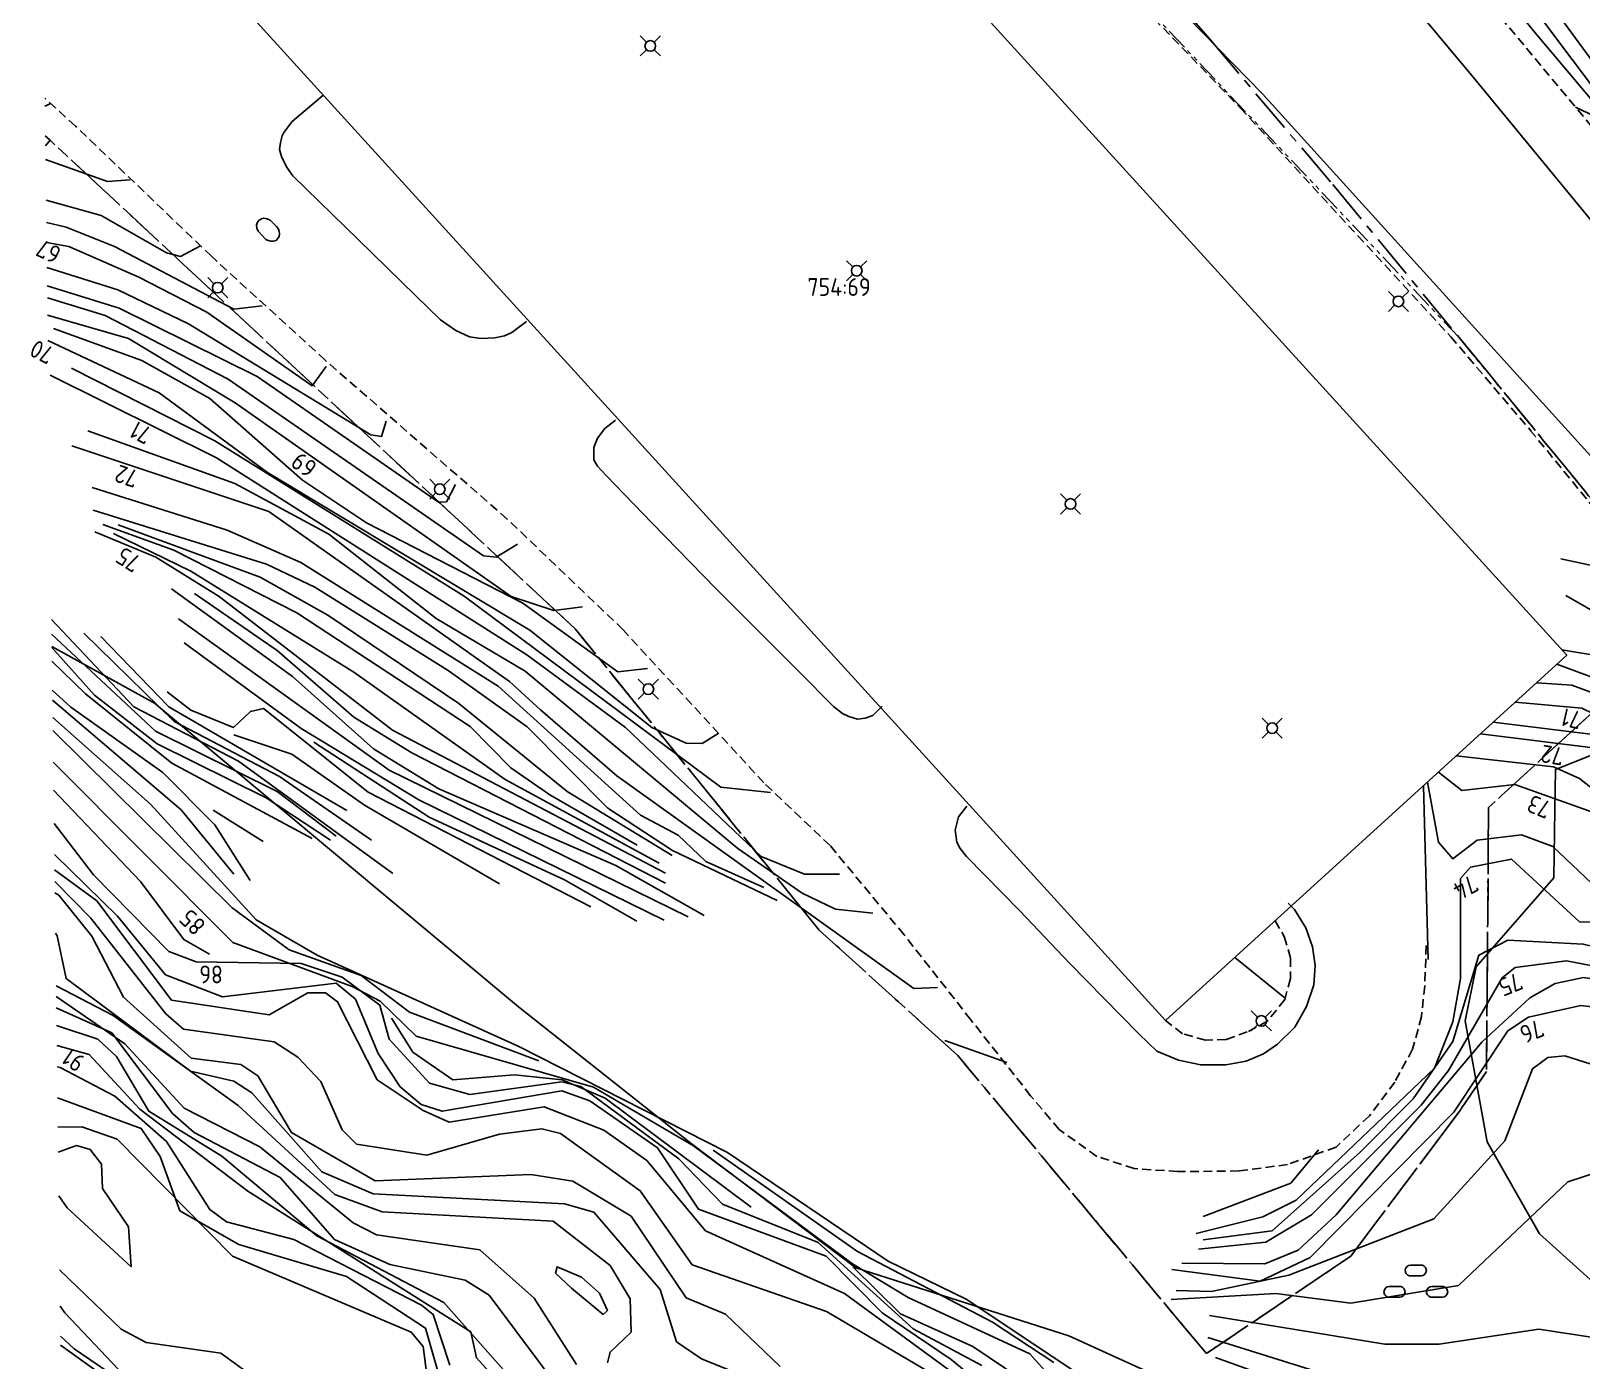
# Model space of a CAD drawing. Header units: metres. Extents: x 148035 to 148980, y 6395313 to 6395676.
# Drawn here: x 148035.9 to 148123.2, y 6395503.1 to 6395578 of the extents above; entities that cross this region are included whole.
import ezdxf
from ezdxf.enums import TextEntityAlignment as Align

# ---------------------------------------------------------------- set-up
doc = ezdxf.new("R2010")
doc.units = ezdxf.units.M
for name, pattern in [('CENTERX2', [4, 2.5, -0.5, 0.5, -0.5]), ('DASHED', [0.75, 0.5, -0.25]), ('PHANTOM', [2.5, 1.25, -0.25, 0.25, -0.25, 0.25, -0.25])]:
    doc.linetypes.add(name, pattern=pattern)
for name, color, linetype in [('M-BEF-BELYSNINGSSTOLPE', 4, 'Continuous'), ('M-BEF-BÄCK', 4, 'Dike5'), ('M-BEF-MARKLINJE', 4, 'Continuous'), ('M-BEF-NIVÅKURVA-PRIMÄR-0.5M', 250, 'Continuous'), ('M-BEF-NIVÅKURVA-PRIMÄR-1.0M', 250, 'Continuous'), ('M-BEF-STAKET', 4, 'STAKET'), ('M-BEF-VÄGKANT', 13, 'DASHED'), ('M-BEF-VÄGKANTSTÖD', 13, 'Continuous'), ('M-FASTIGHETSBETECKNING', 3, 'Continuous'), ('M-GR-ANVÄNDNINGSGRÄNS', 4, 'CENTERX2'), ('M-GR-FASTIGHETSGRÄNS', 3, 'PHANTOM'), ('M-GR-TRAKTGRÄNS', 7, 'PHANTOM'), ('M-HUS-YTTER', 3, 'Continuous')]:
    doc.layers.add(name, color=color, linetype=linetype)
doc.styles.add('ISO', font='iso.shx', dxfattribs={"height": 2.5})
doc.linetypes.add('Dike5', pattern='A,1.5,["|",Standard,S=0.5,R=75,X=0,Y=0],1e-06,["|",Standard,S=0.5,R=105,X=0,Y=0],-0.75', length=2.250001)
doc.linetypes.add('STAKET', pattern='A,7,[134,morastr.shx,S=0.8,R=0,X=0,Y=0],0.6,[134,morastr.shx,S=0.8,R=0,X=0,Y=0],1', length=8.6)

# ---------------------------------------------------------------- blocks, each defined once
blk = doc.blocks.new('PRI_M_LÖVSKOG')
for p, q in [((-0.295, 1.2), (0.295, 1.2)), ((-0.295, 0.6), (0.295, 0.6)), ((-1.495, 0), (-0.905, 0)), ((-1.495, -0.6), (-0.905, -0.6)), ((0.905, 0), (1.495, 0)), ((0.905, -0.6), (1.495, -0.6))]:
    blk.add_line(p, q)
for centre, start, end in [((-0.295, 0.9), 90.00001, 179.99999), ((-0.295, 0.9), 179.99999, 270.00003), ((0.295, 0.9), 0, 90.00001), ((0.295, 0.9), 270.00003, 0.00001), ((-1.495, -0.3), 90.00001, 179.99999), ((-1.495, -0.3), 179.99999, 270.00003), ((-0.905, -0.3), 0, 90.00001), ((-0.905, -0.3), 270.00003, 0.00001), ((0.905, -0.3), 90.00001, 179.99999), ((0.905, -0.3), 179.99999, 270.00003), ((1.495, -0.3), 0, 90.00001), ((1.495, -0.3), 270.00003, 0.00001)]:
    blk.add_arc(centre, 0.3, start, end)
blk = doc.blocks.new('PRI_L_BELYS')
for points in [[(-0.212, 0.212, 0), (-0.566, 0.566, 0)], [(0.212, 0.212, 0), (0.566, 0.566, 0)], [(-0.212, -0.212, 0), (-0.566, -0.566, 0)], [(0.212, -0.212, 0), (0.566, -0.566, 0)]]:
    blk.add_polyline3d(points)
blk.add_circle((0, 0), 0.3)

msp = doc.modelspace()

# ---------------------------------------------------------------- linework, layer by layer
at = {"layer": 'M-BEF-BÄCK', "lineweight": -3, "flags": 128}
msp.add_lwpolyline([(148161.961, 6395528.361), (148155.012, 6395536.512), (148146.425, 6395546.878), (148139.558, 6395555.51), (148130.535, 6395566.085), (148120.5, 6395577.999), (148114.005, 6395586.08), (148107.035, 6395594.496), (148098.976, 6395604.545), (148091.919, 6395611.919), (148087.922, 6395617.602)], dxfattribs=at)
at = {"layer": 'M-BEF-MARKLINJE', "lineweight": -3, "flags": 128}
msp.add_lwpolyline([(148037.087, 6395543.339), (148042.873, 6395540.151), (148063.369, 6395523.061), (148073.083, 6395515.356), (148082.358, 6395508.36), (148094.346, 6395504.526), (148105.421, 6395499.483)], dxfattribs=at)
msp.add_lwpolyline([(148123.88, 6395507.54), (148120.832, 6395510.274), (148117.888, 6395515.449), (148116.656, 6395522.267), (148117.271, 6395525.309), (148121.648, 6395530.313), (148121.693, 6395534.143), (148121.742, 6395536.407), (148125.449, 6395537.888), (148130.092, 6395534.12), (148133.416, 6395531.019), (148138.706, 6395524.759), (148143.37, 6395518.504), (148148.397, 6395512.251), (148150.596, 6395508.023), (148150.728, 6395504.488), (148148.257, 6395500.571), (148145.726, 6395499.182), (148141.138, 6395499.753), (148136.877, 6395501.019), (148132.74, 6395502.332), (148128.168, 6395504.474)], close=True, dxfattribs=at)
at = {"layer": 'M-BEF-NIVÅKURVA-PRIMÄR-0.5M', "lineweight": -3}
for points in [[(148100.104, 6395631.368), (148100.562, 6395629.675), (148102.08, 6395629.003), (148102.352, 6395628.204), (148101.472, 6395626.137), (148105.655, 6395622.081), (148107.936, 6395618.54), (148111.406, 6395602.532), (148109.722, 6395597.106), (148109.524, 6395595.772), (148109.856, 6395594.834), (148115.893, 6395585.404), (148126.085, 6395571.843), (148126.274, 6395570.905), (148123.925, 6395573.2), (148122.86, 6395573.707)], [(148041.507, 6395569.603), (148040.229, 6395569.523), (148036.74, 6395570.762)], [(148048.925, 6395562.519), (148047.336, 6395562.327), (148040.622, 6395565.857), (148037.889, 6395566.945), (148036.785, 6395567.218)], [(148055.918, 6395556.026), (148055.652, 6395555.165), (148055.057, 6395555.261), (148044.785, 6395561.501), (148040.802, 6395563.416), (148036.817, 6395564.679)], [(148063.303, 6395549.107), (148062.099, 6395548.359), (148061.389, 6395548.441), (148047.008, 6395558.394), (148040.088, 6395561.977), (148036.839, 6395562.966)], [(148070.63, 6395542.098), (148068.958, 6395541.919), (148063.606, 6395545.779), (148054.8, 6395550.295), (148051.208, 6395552.711), (148045.986, 6395557.3), (148042.148, 6395559.437), (148037.19, 6395561.242)], [(148077.553, 6395535.124), (148074.743, 6395535.428), (148060.301, 6395546.174), (148046.261, 6395554.926), (148038.197, 6395559.004)], [(148063.741, 6395541.954), (148058.723, 6395544.906), (148052.686, 6395549.656), (148047.401, 6395552.512), (148039.11, 6395555.477)], [(148062.221, 6395541.1), (148051.111, 6395548.064), (148046.96, 6395549.894), (148039.366, 6395552.285)], [(148072.016, 6395531.578), (148066.095, 6395535.176), (148059.994, 6395540.132), (148052.62, 6395545.095), (148048.815, 6395547.233), (148040.829, 6395550.185)], [(148071.277, 6395531.136), (148062.617, 6395535.847), (148054.093, 6395541.898), (148044.918, 6395547.581), (148040.555, 6395549.704)], [(148128.839, 6395545.333), (148125.789, 6395547.472), (148122.034, 6395548.269)], [(148071.631, 6395530.011), (148057.349, 6395537.349), (148054.091, 6395539.363), (148049.766, 6395543.121), (148045.121, 6395546.328)], [(148072.91, 6395528.123), (148056.081, 6395536.385), (148044.218, 6395544.898)], [(148053.098, 6395532.67), (148049.781, 6395535.184), (148042.921, 6395538.574), (148037.078, 6395544.039)], [(148055.091, 6395532.445), (148049.903, 6395536.02), (148043.973, 6395539.119), (148038.883, 6395544.083)], [(148140.683, 6395528.802), (148138.804, 6395530.411), (148135.107, 6395535.262), (148130.573, 6395539.74), (148128.449, 6395541.134), (148124.468, 6395542.751), (148122.093, 6395543.144)], [(148051.736, 6395532.534), (148043.854, 6395536.764), (148038.987, 6395540.678), (148037.097, 6395542.518)], [(148083.305, 6395528.329), (148081.199, 6395528.543), (148079.329, 6395529.443), (148075.709, 6395531.973), (148063.741, 6395541.954)], [(148077.17, 6395529.772), (148073.903, 6395531.24), (148072.339, 6395532.719), (148070.231, 6395533.852), (148062.221, 6395541.1)], [(148151.299, 6395512.158), (148148.655, 6395513.517), (148146.29, 6395516.721), (148141.009, 6395522.398), (148133.85, 6395533.427), (148132.436, 6395534.947), (148125.188, 6395540.217), (148122.66, 6395541.164), (148120.674, 6395541.302)], [(148047.336, 6395530.526), (148044.374, 6395534.14), (148037.125, 6395540.319)], [(148164.473, 6395494.947), (148162.162, 6395495.551), (148160.198, 6395496.598), (148156.469, 6395500.082), (148150.228, 6395509.518), (148140.259, 6395521.218), (148133.555, 6395530.605), (148132.028, 6395532.202), (148127.688, 6395535.352), (148125.471, 6395537.643), (148123.86, 6395538.385), (148118.222, 6395539.071)], [(148064.508, 6395520.005), (148057.231, 6395522.753), (148054.504, 6395524.812), (148050.445, 6395526.264), (148047.24, 6395528.623), (148037.147, 6395538.601)], [(148062.296, 6395529.984), (148054.697, 6395534.411), (148050.594, 6395537.286), (148047.338, 6395538.361)], [(148070.015, 6395527.882), (148065.954, 6395530.197), (148058.337, 6395533.723), (148051.836, 6395537.955)], [(148137.812, 6395523.308), (148133.969, 6395527.856), (148129.329, 6395530.978), (148123.09, 6395535.912), (148121.612, 6395536.558), (148116.147, 6395537.182)], [(148136.92, 6395521.936), (148133.135, 6395524.811), (148130.488, 6395527.835), (148129.024, 6395528.833), (148124.129, 6395529.666), (148121.578, 6395532.086), (148119.823, 6395532.739), (148117.331, 6395532.432), (148115.945, 6395531.39), (148115.15, 6395532.325), (148114.519, 6395535.7)], [(148045.961, 6395526.023), (148044.518, 6395526.843), (148042.084, 6395530.117), (148037.189, 6395535.251)], [(148048.987, 6395532.352), (148046.171, 6395534.125)], [(148095.99, 6395496.394), (148087.711, 6395503.201), (148083.834, 6395505.829), (148080.674, 6395509.025), (148073.487, 6395511.662), (148071.177, 6395515.118), (148067.371, 6395517.757), (148065.806, 6395518.324), (148059.071, 6395517.171), (148057.878, 6395517.562), (148056.69, 6395518.556), (148055.452, 6395520.432), (148054.177, 6395523.492), (148053.089, 6395524.39), (148046.7, 6395523.618), (148043.497, 6395524.862), (148040.782, 6395528.155), (148037.235, 6395531.634)], [(148087.15, 6395502.09), (148080.704, 6395505.906), (148073.141, 6395508.525), (148070.214, 6395512.702), (148065.718, 6395515.931), (148064.681, 6395516.188), (148062.288, 6395515.876), (148058.205, 6395514.71), (148054.242, 6395515.318), (148053.441, 6395516.135), (148052.225, 6395518.856), (148050.945, 6395520.217), (148049.608, 6395521.09), (148044.497, 6395521.791), (148043.5, 6395522.666), (148039.279, 6395528.045), (148037.254, 6395530.111)], [(148081.166, 6395500.188), (148073.664, 6395503.23), (148072.253, 6395504.194), (148071.327, 6395507.136), (148067.603, 6395511.49), (148065.943, 6395511.969), (148055.174, 6395512.528), (148052.291, 6395513.773), (148048.342, 6395518.218), (148047.334, 6395518.862), (148044.892, 6395519.427), (148037.894, 6395524.64), (148037.397, 6395527.058), (148037.291, 6395527.209)], [(148143.104, 6395500.872), (148146.529, 6395507.855), (148146.611, 6395508.808), (148144.711, 6395513.73), (148143.677, 6395515.247), (148139.112, 6395519.551), (148137.681, 6395520.009), (148134.014, 6395519.61), (148127.435, 6395525.583), (148123.299, 6395526.588), (148119.048, 6395526.801), (148117.412, 6395525.96), (148115.952, 6395521.109), (148113.723, 6395517.866), (148110.729, 6395514.865), (148105.781, 6395510.449), (148101.899, 6395509.935)], [(148103.681, 6395525.838), (148106.509, 6395523.534)], [(148139.613, 6395502.94), (148143.478, 6395506.871), (148143.212, 6395511.849), (148142.311, 6395513.245), (148139.983, 6395514.726), (148133.905, 6395516.105), (148132.262, 6395516.832), (148130.392, 6395518.371), (148126.135, 6395523.354), (148124.372, 6395524.539), (148123.315, 6395524.712), (148121.71, 6395524.366), (148120.28, 6395523.552), (148117.591, 6395521.062), (148109.387, 6395511.337), (148107.251, 6395509.361), (148105.379, 6395508.586), (148100.696, 6395508.624)], [(148066.633, 6395502.926), (148064.241, 6395506.646), (148061.187, 6395509.379), (148055.361, 6395510.212), (148054.052, 6395510.895), (148048.808, 6395515.168), (148044.542, 6395517.345), (148041.201, 6395520.977), (148037.336, 6395523.632)], [(148076.462, 6395511.78), (148068.231, 6395517.902), (148065.823, 6395518.936), (148063.14, 6395519.217), (148059.67, 6395518.935), (148057.415, 6395520.508), (148056.208, 6395522.415)], [(148065.424, 6395499.336), (148059.163, 6395506.403), (148052.016, 6395510.152), (148046.662, 6395514.637), (148042.551, 6395517.177), (148040.725, 6395520.26), (148039.687, 6395521.23), (148037.357, 6395521.999)], [(148090.851, 6395519.913), (148087.35, 6395521.164)], [(148059.5, 6395502.876), (148058.565, 6395505.733), (148057.906, 6395506.256), (148050.72, 6395509.947), (148046.924, 6395510.953), (148045.986, 6395511.65), (148043.538, 6395515.472), (148040.631, 6395518.019), (148037.56, 6395519.629), (148037.386, 6395519.682)], [(148133.456, 6395502.335), (148135.562, 6395504.792), (148141.203, 6395507.798), (148141.897, 6395509.007), (148140.772, 6395511.107), (148139.46, 6395512.121), (148137.64, 6395512.803), (148131.863, 6395513.186), (148129.522, 6395513.739), (148126.067, 6395518.38), (148124.458, 6395519.607), (148122.265, 6395520.302), (148121.306, 6395520.202), (148120.442, 6395519.566), (148118.88, 6395515.511), (148114.885, 6395511.11), (148106.719, 6395507.953), (148102.364, 6395507.022), (148100.381, 6395507.089)], [(148058.398, 6395500.728), (148057.99, 6395503.923), (148057.32, 6395504.744), (148047.254, 6395509.013), (148040.777, 6395515.607), (148038.78, 6395516.304), (148037.429, 6395516.272)], [(148093.496, 6395503.022), (148090.051, 6395505.302), (148082.438, 6395509.28), (148074.323, 6395514.978)], [(148108.39, 6395515.009), (148106.833, 6395513.12), (148101.906, 6395511.245)], [(148092.561, 6395501.489), (148088.94, 6395503.938), (148084.856, 6395505.764), (148082.173, 6395508.41)], [(148040.852, 6395502.639), (148037.822, 6395505.834), (148037.557, 6395506.197)], [(148193.778, 6395419.403), (148190.328, 6395418.5), (148186.802, 6395418.824), (148182.707, 6395420.146), (148171.827, 6395426.075), (148161.633, 6395433.468), (148148.589, 6395446.078), (148145.846, 6395451.704), (148141.193, 6395463.644), (148140.543, 6395466.007), (148139.465, 6395474.721), (148138.353, 6395476.788), (148132.247, 6395485.056), (148127.445, 6395490.101), (148125.979, 6395493.158), (148124.864, 6395497.175), (148125.006, 6395501.653), (148124.478, 6395503.441), (148123.742, 6395504.451), (148120.798, 6395504.913), (148115.177, 6395504.054), (148112.125, 6395504.071), (148102.266, 6395505.667)], [(148044.447, 6395499.095), (148037.584, 6395504.001)], [(148199.612, 6395409.371), (148193.545, 6395413.759), (148187.651, 6395414.937), (148184.986, 6395415.986), (148172.887, 6395422.745), (148169.677, 6395425.813), (148164.689, 6395428.98), (148161.533, 6395431.596), (148151.96, 6395440.555), (148149.049, 6395443.524), (148144.073, 6395450.846), (148142.115, 6395456.569), (148139.159, 6395462.306), (148137.03, 6395470.802), (148136.107, 6395472.261), (148130.732, 6395478.335), (148125.021, 6395483.089), (148122.674, 6395485.633), (148113.276, 6395497.066), (148110.024, 6395499.681), (148106.092, 6395502.055), (148102.603, 6395503.314)]]:
    msp.add_lwpolyline(points, dxfattribs=at)
msp.add_lwpolyline([(148066.346, 6395507.221), (148068.121, 6395505.74), (148068.366, 6395505.958), (148067.922, 6395506.939), (148066.914, 6395507.828), (148065.532, 6395508.412), (148065.434, 6395508.055)], close=True, dxfattribs=at)
at = {"layer": 'M-BEF-NIVÅKURVA-PRIMÄR-1.0M', "lineweight": -3}
for points in [[(148102.326, 6395631.346), (148103.07, 6395627.582), (148105.382, 6395624.088), (148109.422, 6395619.426), (148111.518, 6395613.187), (148112.858, 6395605.084), (148113.468, 6395598.611), (148112.211, 6395593.114), (148113.047, 6395591.175), (148115.568, 6395587.564), (148132.313, 6395564.678), (148133.097, 6395562.641), (148129.261, 6395566.043)], [(148037.001, 6395573.888), (148036.702, 6395573.764)], [(148045.415, 6395565.879), (148044.325, 6395565.297), (148043.554, 6395565.505), (148039.868, 6395567.605), (148036.769, 6395568.47)], [(148052.536, 6395559.097), (148051.745, 6395558.018), (148045.818, 6395562.168), (148041.983, 6395564.138), (148038.041, 6395565.861), (148036.799, 6395566.085)], [(148059.822, 6395552.459), (148059.303, 6395551.477), (148058.85, 6395551.466), (148048.649, 6395558.548), (148040.882, 6395562.388), (148036.83, 6395563.64)], [(148066.966, 6395545.578), (148065.357, 6395545.36), (148062.941, 6395546.152), (148047.406, 6395557.064), (148041.407, 6395560.683), (148036.851, 6395561.997)], [(148074.592, 6395538.446), (148073.698, 6395537.874), (148072.801, 6395537.903), (148070.873, 6395538.78), (148063.994, 6395544.254), (148049.226, 6395553.13), (148043.125, 6395557.613), (148036.869, 6395560.572)], [(148081.42, 6395530.525), (148079.455, 6395530.516), (148077.027, 6395531.521), (148069.391, 6395538.785), (148063.821, 6395542.874), (148046.369, 6395553.952), (148036.989, 6395558.615)], [(148064.599, 6395539.774), (148062.86, 6395541.361), (148049.313, 6395550.939), (148038.225, 6395554.637)], [(148059.403, 6395541.986), (148051.902, 6395546.677), (148049.176, 6395547.981), (148039.414, 6395551.017)], [(148070.036, 6395532.146), (148065.117, 6395534.984), (148062.92, 6395536.5), (148060.637, 6395538.826), (148050.873, 6395545.243), (148043.967, 6395548.771), (148039.959, 6395550.208)], [(148071.631, 6395530.581), (148056.259, 6395538.623), (148046.505, 6395546.146), (148042.953, 6395548.364), (148039.518, 6395549.796)], [(148073.813, 6395528.195), (148068.846, 6395531.015), (148058.876, 6395535.323), (148055.201, 6395537.577), (148050.64, 6395541.656), (148043.828, 6395546.588)], [(148136.18, 6395536.184), (148133.699, 6395537.998), (148129.321, 6395542.194), (148122.324, 6395546.216)], [(148056.282, 6395530.562), (148047.595, 6395536.89), (148041.704, 6395539.942), (148037.068, 6395544.855)], [(148052.772, 6395532.434), (148049.16, 6395534.81), (148043.013, 6395537.868), (148039.5, 6395540.605), (148037.088, 6395543.281)], [(148053.704, 6395534.101), (148043.681, 6395539.933), (148039.842, 6395543.905)], [(148071.564, 6395527.928), (148057.744, 6395534.707), (148051.129, 6395538.727), (148044.545, 6395543.543)], [(148147.251, 6395517.64), (148143.898, 6395521.181), (148140.515, 6395525.764), (148136.068, 6395532.984), (148132.046, 6395537.261), (148127.167, 6395540.346), (148121.816, 6395542.341)], [(148077.914, 6395529.046), (148072.026, 6395531.861), (148068.381, 6395534.229), (148063.856, 6395538.81), (148059.403, 6395541.986)], [(148048.26, 6395530.168), (148046.262, 6395533.296), (148043.339, 6395536.253), (148038.156, 6395539.926), (148037.118, 6395540.876)], [(148067.425, 6395528.679), (148054.895, 6395535.135), (148049.013, 6395539.854), (148048.267, 6395539.683), (148047.323, 6395538.781), (148044.909, 6395539.763), (148043.584, 6395540.784)], [(148086.953, 6395524.142), (148085.616, 6395524.093), (148068.902, 6395536.062), (148064.599, 6395539.774)], [(148156.832, 6395504.602), (148155.664, 6395504.447), (148153.637, 6395505.734), (148139.776, 6395522.449), (148134.685, 6395529.909), (148129.577, 6395534.669), (148127.198, 6395537.434), (148125.76, 6395538.622), (148123.215, 6395539.869), (148119.467, 6395540.203)], [(148095.239, 6395502.143), (148088.566, 6395506.603), (148084.165, 6395508.738), (148075.118, 6395514.849), (148063.374, 6395520.824), (148052.033, 6395525.967), (148048.598, 6395527.96), (148042.644, 6395534.471), (148037.138, 6395539.338)], [(148173.722, 6395484.337), (148173.457, 6395483.764), (148173.822, 6395481.991), (148181.545, 6395468.324), (148182.848, 6395464.519), (148177.493, 6395471.5), (148170.055, 6395484.773), (148166.559, 6395489.659), (148164.715, 6395490.833), (148161.716, 6395492.012), (148159.519, 6395494.394), (148152.55, 6395503.909), (148147.704, 6395511.62), (148135.36, 6395527.142), (148125.237, 6395536.852), (148124.009, 6395537.606), (148117.507, 6395538.419)], [(148101.931, 6395492.611), (148092.134, 6395503.518), (148085.297, 6395506.691), (148082.153, 6395508.584), (148073.22, 6395515.229), (148067.584, 6395518.525), (148057.591, 6395521.407), (148055.565, 6395523.374), (148053.995, 6395524.19), (148047.279, 6395526.678), (148037.169, 6395536.834)], [(148154.255, 6395473.157), (148152.198, 6395497.513), (148149.743, 6395503.68), (148149.186, 6395506.734), (148146.145, 6395512.953), (148144.074, 6395515.683), (148134.478, 6395525.428), (148124.978, 6395533.608), (148119.45, 6395535.564), (148116.461, 6395535.227), (148115.148, 6395536.273)], [(148089.435, 6395502.861), (148085.567, 6395504.925), (148080.22, 6395509.776), (148074.851, 6395511.944), (148072.388, 6395514.494), (148066.866, 6395518.559), (148065.805, 6395518.824), (148060.622, 6395518.115), (148058.349, 6395518.753), (148056.085, 6395521.241), (148055.563, 6395523.145), (148053.426, 6395524.724), (148051.125, 6395525.486), (148045.221, 6395525.594), (148043.677, 6395526.159), (148039.432, 6395530.481), (148037.213, 6395533.379)], [(148145.988, 6395501.899), (148147.465, 6395505.529), (148147.221, 6395509.261), (148146.063, 6395511.791), (148142.42, 6395516.972), (148139.149, 6395520.069), (148134.586, 6395522.282), (148127.926, 6395527.823), (148123.085, 6395527.83), (148119.252, 6395531.359), (148116.949, 6395530.907), (148116.382, 6395530.275), (148116.387, 6395524.652), (148115.952, 6395522.214), (148114.917, 6395519.595), (148107.138, 6395512.167), (148105.264, 6395511.228), (148101.502, 6395510.297)], [(148145.988, 6395501.899), (148147.465, 6395505.529), (148147.221, 6395509.261), (148146.063, 6395511.791), (148142.42, 6395516.972), (148139.149, 6395520.069), (148134.586, 6395522.282), (148127.926, 6395527.823), (148123.085, 6395527.83), (148119.252, 6395531.359), (148116.949, 6395530.907), (148116.382, 6395530.275), (148116.387, 6395524.652), (148115.952, 6395522.214), (148114.917, 6395519.595), (148107.138, 6395512.167), (148105.264, 6395511.228), (148101.502, 6395510.297)], [(148090.121, 6395500.763), (148081.708, 6395506.906), (148073.892, 6395510.437), (148070.576, 6395514.403), (148068.17, 6395516.105), (148064.8, 6395517.423), (148059.464, 6395516.551), (148057.997, 6395517.218), (148055.395, 6395518.949), (148053.176, 6395523.339), (148052.503, 6395523.85), (148051.506, 6395523.836), (148049.329, 6395522.606), (148043.833, 6395523.428), (148039.617, 6395529.011), (148037.246, 6395530.761)], [(148078.097, 6395502.796), (148075.008, 6395505.754), (148072.803, 6395506.667), (148069.702, 6395511.266), (148066.42, 6395513.241), (148064.049, 6395513.608), (148055.284, 6395513.264), (148050.588, 6395515.972), (148048.692, 6395519.162), (148047.726, 6395519.8), (148044.93, 6395520.17), (148041.123, 6395523.602), (148039.347, 6395527.038), (148037.494, 6395529.336), (148037.262, 6395529.474)], [(148141.173, 6395501.866), (148141.883, 6395503.3), (148143.926, 6395505.49), (148145.014, 6395509.354), (148144.738, 6395511.363), (148142.36, 6395514.313), (148133.649, 6395518.044), (148130.26, 6395520.618), (148126.161, 6395524.914), (148122.353, 6395525.643), (148119.454, 6395525.263), (148118.738, 6395524.691), (148115.718, 6395519.473), (148114.167, 6395517.508), (148108.005, 6395511.346), (148105.419, 6395509.801), (148101.629, 6395509.419)], [(148141.173, 6395501.866), (148141.883, 6395503.3), (148143.926, 6395505.49), (148145.014, 6395509.354), (148144.738, 6395511.363), (148142.36, 6395514.313), (148133.649, 6395518.044), (148130.26, 6395520.618), (148126.161, 6395524.914), (148122.353, 6395525.643), (148119.454, 6395525.263), (148118.738, 6395524.691), (148115.718, 6395519.473), (148114.167, 6395517.508), (148108.005, 6395511.346), (148105.419, 6395509.801), (148101.629, 6395509.419)], [(148068.368, 6395503.002), (148068.515, 6395503.616), (148069.697, 6395504.738), (148069.648, 6395506.609), (148068.524, 6395508.489), (148065.319, 6395510.986), (148055.69, 6395511.521), (148053.019, 6395512.49), (148047.581, 6395517.502), (148040.536, 6395522.572), (148037.329, 6395524.228)], [(148135.319, 6395501.234), (148136.038, 6395503.217), (148142.427, 6395507.243), (148143.153, 6395508.448), (148142.311, 6395510.888), (148137.52, 6395513.562), (148131.005, 6395516.147), (148127.522, 6395518.69), (148126.356, 6395522.088), (148125.515, 6395522.841), (148123.156, 6395523.132), (148120.207, 6395522.475), (148119.05, 6395521.709), (148116.006, 6395517.13), (148107.923, 6395508.947), (148105.115, 6395507.611), (148100.137, 6395508.257)], [(148135.319, 6395501.234), (148136.038, 6395503.217), (148142.427, 6395507.243), (148143.153, 6395508.448), (148142.311, 6395510.888), (148137.52, 6395513.562), (148131.005, 6395516.147), (148127.522, 6395518.69), (148126.356, 6395522.088), (148125.515, 6395522.841), (148123.156, 6395523.132), (148120.207, 6395522.475), (148119.05, 6395521.709), (148116.006, 6395517.13), (148107.923, 6395508.947), (148105.115, 6395507.611), (148100.137, 6395508.257)], [(148068.828, 6395497.305), (148061.704, 6395506.825), (148060.357, 6395507.659), (148056.12, 6395508.548), (148053, 6395509.952), (148049.953, 6395513.439), (148045.108, 6395515.972), (148043.889, 6395517.045), (148040.468, 6395521.591), (148037.344, 6395522.995)], [(148064.998, 6395498.856), (148060.99, 6395503.283), (148060.675, 6395504.75), (148048.126, 6395512.677), (148042.04, 6395517.288), (148039.188, 6395520.374), (148037.371, 6395520.873)], [(148059.241, 6395501.105), (148058.134, 6395504.959), (148053.673, 6395507.868), (148047.623, 6395509.671), (148044.298, 6395511.57), (148043.183, 6395514.619), (148042.125, 6395516.209), (148037.408, 6395517.931)], [(148037.948, 6395511.733), (148041.553, 6395508.424), (148041.407, 6395510.667), (148039.944, 6395512.826), (148039.889, 6395514.201), (148039.243, 6395515.026), (148038.486, 6395515.243), (148037.447, 6395514.876)], [(148128.739, 6395499.99), (148129.719, 6395503.492), (148130.855, 6395504.722), (148136.242, 6395505.982), (148137.214, 6395506.383), (148137.793, 6395507.198), (148137.862, 6395508.209), (148137.184, 6395510.2), (148136.185, 6395511.135), (148133.159, 6395511.914), (148129.2, 6395512.268), (148127.095, 6395514.22), (148125.984, 6395514.361), (148122.434, 6395513.192), (148116.265, 6395507.356), (148110.212, 6395506.368), (148105.982, 6395506.919), (148100.103, 6395506.583)], [(148128.739, 6395499.99), (148129.719, 6395503.492), (148130.855, 6395504.722), (148136.242, 6395505.982), (148137.214, 6395506.383), (148137.793, 6395507.198), (148137.862, 6395508.209), (148137.184, 6395510.2), (148136.185, 6395511.135), (148133.159, 6395511.914), (148129.2, 6395512.268), (148127.095, 6395514.22), (148125.984, 6395514.361), (148122.434, 6395513.192), (148116.265, 6395507.356), (148110.212, 6395506.368), (148105.982, 6395506.919), (148100.103, 6395506.583)], [(148037.478, 6395512.413), (148037.948, 6395511.733)], [(148053.208, 6395498.758), (148046.6, 6395503.561), (148042.405, 6395504.16), (148040.999, 6395504.914), (148037.531, 6395508.24)], [(148043.533, 6395500.263), (148038.344, 6395503.807), (148037.578, 6395504.519)], [(148108.523, 6395502.444), (148102.171, 6395504.437)], [(148108.523, 6395502.444), (148102.171, 6395504.437)]]:
    msp.add_lwpolyline(points, dxfattribs=at)
at = {"layer": 'M-BEF-STAKET', "lineweight": -3, "flags": 128}
msp.add_lwpolyline([(148114.563, 6395525.709), (148114.297, 6395535.497)], dxfattribs=at)
at = {"layer": 'M-BEF-VÄGKANT', "lineweight": -3}
for points in [[(148147.485, 6395544.055), (148142.521, 6395550.137), (148137.16, 6395556.602), (148131.14, 6395563.795), (148123.785, 6395572.599), (148117.558, 6395580.068), (148111.93, 6395586.693), (148107, 6395592.663), (148102.624, 6395597.77), (148097.368, 6395603.654), (148091.709, 6395609.866), (148087.213, 6395614.654), (148084.137, 6395617.99), (148080.811, 6395621.503), (148078.018, 6395624.278), (148076.96, 6395627.464), (148074.602, 6395631.629)], [(148064.122, 6395609.26), (148064.301, 6395609.379), (148064.805, 6395609.41), (148066.677, 6395608.818), (148068.728, 6395607.812), (148073.158, 6395603.987), (148082.079, 6395595.714), (148093.409, 6395584.624), (148103.997, 6395573.651), (148115.834, 6395560.779), (148120.356, 6395555.47)], [(148114.455, 6395526.497), (148114.369, 6395524.236), (148114.193, 6395522.511), (148113.69, 6395520.666), (148112.681, 6395518.82), (148111.256, 6395516.915), (148109.385, 6395515.157), (148106.65, 6395514.172), (148103.914, 6395513.811), (148100.464, 6395513.776), (148098.024, 6395513.951), (148095.912, 6395514.632), (148093.798, 6395516.146), (148092.189, 6395518.047), (148088.821, 6395522.326), (148085.067, 6395527.109), (148080.896, 6395532.13), (148077.172, 6395535.665), (148069.248, 6395544.279), (148062.725, 6395550.516), (148052.481, 6395559.455), (148046.077, 6395565.305), (148038.423, 6395572.641), (148036.697, 6395574.205)], [(148125.377, 6395549.338), (148120.351, 6395555.466)], [(148105.946, 6395527.897), (148106.464, 6395527.007), (148106.82, 6395525.797), (148106.807, 6395524.643), (148106.491, 6395523.464), (148105.546, 6395522.262), (148104.382, 6395521.636), (148103.191, 6395521.218), (148102.031, 6395521.169), (148100.728, 6395521.541), (148099.783, 6395522.289)]]:
    msp.add_lwpolyline(points, dxfattribs=at)
at = {"layer": 'M-BEF-VÄGKANTSTÖD', "lineweight": -3}
for points in [[(148159.504, 6395524.185), (148152.769, 6395532.652), (148147.856, 6395538.515), (148142.926, 6395544.372), (148137.704, 6395550.718), (148131.437, 6395558.211), (148123.843, 6395567.216), (148117.033, 6395575.489), (148109.905, 6395584.003), (148104.497, 6395590.448), (148099.262, 6395596.672), (148093.561, 6395602.852), (148088.295, 6395608.8), (148083.936, 6395613.523), (148080.113, 6395617.446), (148074.564, 6395623.283), (148070.251, 6395627.134), (148069.472, 6395627.777)], [(148061.982, 6395611.188), (148062.159, 6395611.455), (148062.367, 6395611.544), (148063.347, 6395611.576), (148064.476, 6395611.518), (148065.812, 6395611.223), (148066.942, 6395610.66), (148068.457, 6395609.831), (148070.211, 6395608.556), (148072.441, 6395606.688), (148076.753, 6395602.656), (148082.908, 6395596.963), (148095.161, 6395584.775), (148105.243, 6395574.455), (148125.706, 6395551.855)], [(148052.343, 6395574.356), (148050.62, 6395572.896), (148050.145, 6395572.271), (148050.056, 6395572.093), (148049.967, 6395571.706), (148049.908, 6395571.319), (148050.028, 6395570.933), (148050.296, 6395570.338), (148050.654, 6395569.833), (148054.347, 6395566.239), (148057.564, 6395563.091), (148058.964, 6395561.724), (148059.827, 6395561.131), (148060.601, 6395560.775), (148061.256, 6395560.687), (148062.029, 6395560.718), (148062.564, 6395560.837), (148062.98, 6395561.016), (148063.812, 6395561.642)], [(148068.817, 6395556.087), (148068.223, 6395555.61), (148067.807, 6395555.074), (148067.6, 6395554.539), (148067.6, 6395554.211), (148067.601, 6395553.855), (148067.81, 6395553.498), (148068.286, 6395552.963), (148070.878, 6395550.29), (148074.482, 6395546.577), (148079.159, 6395541.914), (148081.095, 6395539.953), (148081.601, 6395539.567), (148081.958, 6395539.389), (148082.434, 6395539.241), (148082.88, 6395539.302), (148083.297, 6395539.451), (148083.831, 6395539.987)], [(148088.598, 6395534.342), (148088.123, 6395533.747), (148087.946, 6395533.003), (148088.036, 6395532.319), (148088.215, 6395531.962), (148088.573, 6395531.517), (148091.581, 6395528.457), (148094.381, 6395525.517), (148098.284, 6395521.536), (148099.296, 6395520.556), (148100.516, 6395520.052), (148101.766, 6395519.786), (148103.176, 6395519.791), (148104.325, 6395519.99), (148105.296, 6395520.406), (148106.077, 6395520.953), (148107.058, 6395521.906), (148107.71, 6395523.067), (148108.125, 6395524.287), (148108.213, 6395525.387), (148108.062, 6395526.428), (148107.674, 6395527.499), (148107.048, 6395528.539), (148106.691, 6395528.895)]]:
    msp.add_lwpolyline(points, dxfattribs=at)
msp.add_lwpolyline([(148048.709, 6395566.728), (148048.633, 6395566.89), (148048.62, 6395567.064), (148048.662, 6395567.221), (148048.76, 6395567.34), (148048.891, 6395567.409), (148049.032, 6395567.449), (148049.216, 6395567.423), (148049.374, 6395567.345), (148049.732, 6395566.985), (148049.824, 6395566.863), (148049.884, 6395566.723), (148049.91, 6395566.575), (148049.888, 6395566.415), (148049.795, 6395566.283), (148049.711, 6395566.204), (148049.573, 6395566.158), (148049.406, 6395566.154), (148049.271, 6395566.19), (148049.141, 6395566.252)], close=True, dxfattribs=at)
at = {"layer": 'M-GR-ANVÄNDNINGSGRÄNS', "lineweight": -3, "flags": 128}
msp.add_lwpolyline([(148134.877, 6395572.048, 0.048509), (148077.076, 6395631.604)], format="xyb", dxfattribs=at)
for points in [[(148095.863, 6395584.909), (148102.287, 6395577.513)], [(148102.287, 6395577.513), (148109.193, 6395569.342)], [(148036.73, 6395571.529), (148036.99, 6395571.841)], [(148066.548, 6395544.337), (148036.99, 6395571.841)], [(148109.193, 6395569.342), (148116.315, 6395560.728)], [(148116.315, 6395560.728), (148129.401, 6395544.743)], [(148080.284, 6395527.375), (148066.548, 6395544.337)], [(148129.401, 6395544.743), (148117.964, 6395534.28)], [(148117.964, 6395534.28), (148117.852, 6395519.42)], [(148088.091, 6395520.305), (148080.284, 6395527.375)], [(148102.079, 6395503.531), (148088.091, 6395520.305)], [(148117.852, 6395519.42), (148116.339, 6395517.195)], [(148116.339, 6395517.195), (148110.216, 6395509.018)], [(148110.216, 6395509.018), (148102.079, 6395503.531)]]:
    msp.add_lwpolyline(points, dxfattribs=at)
at = {"layer": 'M-GR-FASTIGHETSGRÄNS', "lineweight": -3}
for points in [[(148116.315, 6395560.728), (148098.842, 6395579.198)], [(148036.99, 6395571.841), (148036.723, 6395572.089)], [(148036.73, 6395571.529), (148036.99, 6395571.841)], [(148066.548, 6395544.337), (148036.99, 6395571.841)], [(148116.315, 6395560.728), (148129.401, 6395544.743)], [(148080.284, 6395527.375), (148066.548, 6395544.337)], [(148129.401, 6395544.743), (148117.964, 6395534.28)], [(148117.964, 6395534.28), (148117.852, 6395519.42)], [(148088.091, 6395520.305), (148080.284, 6395527.375)], [(148102.079, 6395503.531), (148088.091, 6395520.305)], [(148117.852, 6395519.42), (148116.339, 6395517.195)], [(148116.339, 6395517.195), (148110.216, 6395509.018)], [(148110.216, 6395509.018), (148102.079, 6395503.531)]]:
    msp.add_lwpolyline(points, dxfattribs=at)
at = {"layer": 'M-GR-TRAKTGRÄNS'}
for points in [[(148036.99, 6395571.841), (148036.723, 6395572.089)], [(148036.73, 6395571.529), (148036.99, 6395571.841)]]:
    msp.add_lwpolyline(points, dxfattribs=at)
at = {"layer": 'M-HUS-YTTER', "lineweight": -3}
msp.add_lwpolyline([(148065.698, 6395605.122), (148122.367, 6395542.842), (148099.783, 6395522.289), (148043.113, 6395584.569), (148060.408, 6395600.308)], dxfattribs=at)

# ---------------------------------------------------------------- block references
at = {"layer": 'M-BEF-BELYSNINGSSTOLPE', "lineweight": -3}
for p in [(148070.778, 6395577.149), (148082.396, 6395564.494), (148046.429, 6395563.54), (148112.891, 6395562.767), (148058.927, 6395552.195), (148094.432, 6395551.364), (148070.671, 6395540.937), (148105.782, 6395538.739), (148105.176, 6395522.26)]:
    msp.add_blockref('PRI_L_BELYS', p, dxfattribs=at)
at = {"layer": 'M-BEF-MARKLINJE', "lineweight": -3}
msp.add_blockref('PRI_M_LÖVSKOG', (148113.87, 6395507.308), dxfattribs=at)

# ---------------------------------------------------------------- texts
at = {"layer": 'M-BEF-NIVÅKURVA-PRIMÄR-1.0M', "lineweight": -3, "style": 'ISO'}
for s, rotation, p in [('67        ', 154.91399, (148037.689, 6395565.751)), ('70        ', 153.19489, (148037.311, 6395560.089)), ('71        ', 152.61888, (148042.817, 6395555.574)), ('69        ', 144.64945, (148052.095, 6395553.604)), ('72        ', 161.79038, (148042.047, 6395553.207)), ('75        ', 147.35365, (148042.207, 6395548.304)), ('71        ', 166.97174, (148123.268, 6395539.641)), ('72        ', 171.30043, (148122.235, 6395537.625)), ('73        ', 157.34513, (148121.583, 6395534.54)), ('74        ', 208.97261, (148117.003, 6395530.524)), ('85        ', 136.05837, (148045.835, 6395527.715)), ('86        ', 180.02497, (148046.72, 6395525.378)), ('75        ', 201.70482, (148119.606, 6395525.018)), ('76        ', 202.19314, (148120.799, 6395522.372)), ('91        ', 145.85959, (148039.059, 6395520.151))]:
    msp.add_text(s, height=1, rotation=rotation, dxfattribs=at).set_placement(p)
at = {"layer": 'M-FASTIGHETSBETECKNING', "lineweight": -3, "style": 'ISO'}
msp.add_text('754:69', height=1, dxfattribs=at).set_placement((148081.403, 6395563.077), align=Align.CENTER)

doc.saveas('drawing.dxf')
